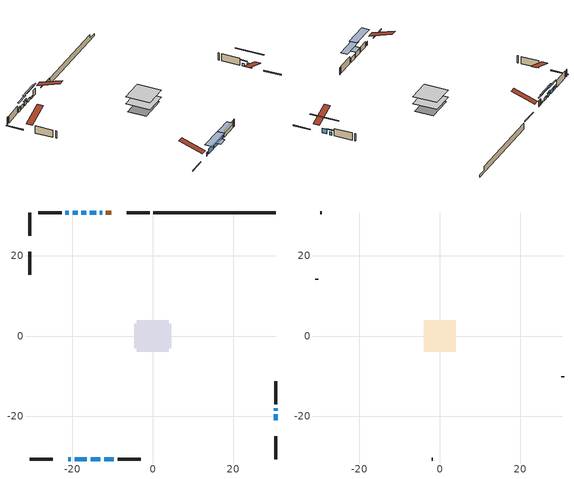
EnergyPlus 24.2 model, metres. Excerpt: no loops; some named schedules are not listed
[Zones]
conditioned space
 floor outside (Floor1 construction): -0.71,-0.71 -0.71,0.71 0.71,0.71 0.71,-0.71 z0.3
 floor adiabatic (AdiabaticFloorConstruction): -3.95,-3.95 -3.95,3.95 3.95,3.95 3.95,-3.95 z0.3
 floor foundation (Slab1 construction): -4.59,-3.03 -4.59,3.03 4.59,3.03 4.59,-3.03 z-1.83
 wall outside (RimJoist1 construction): -0.76,30.65 -6.47,30.65 / -30.65,-30.65 -24.94,-30.65 / -30.65,30.65 -30.65,24.94 / 30.65,-30.65 30.65,-24.94 z0.3:0.6
 wall outside (AdiabaticWallConstruction 1): -10.36,30.65 -11.67,30.65 z0.3:2.33
 wall outside (AdiabaticWallConstruction): -21.05,-30.65 -20.41,-30.65 / -16.59,30.65 -17.81,30.65 / -18.74,30.65 -19.96,30.65 z0.3:1.52; -19.49,-30.65 -16.44,-30.65 z0.3:2.13; 30.65,-21.05 30.65,-19.53 / -15.51,-30.65 -13.07,-30.65 / -12.14,-30.65 -9.7,-30.65 z0.3:1.82; -12.59,30.65 -13.21,30.65 z0.3:0.91; -14.13,30.65 -15.66,30.65 / 30.65,-18.6 30.65,-17.99 / -20.88,30.65 -21.8,30.65 z0.3:1.22
 wall outside (Wall1 construction): -22.73,30.65 -28.53,30.65 / -8.78,-30.65 -2.97,-30.65 / -30.65,21.05 -30.65,15.25 / 30.65,-17.06 30.65,-11.26 z0.3:2.74
 wall foundation (FoundationWall1 construction): 0.17,30.65,-1.83 0.17,30.65,0.3 27.6,30.65,0.3 27.6,30.65,-1.04 30.65,30.65,-1.04 30.65,30.65,-1.83
 window (WindowConstruction 7): -21.05,-30.65 -20.42,-30.65 z0.3:1.52
 window (WindowConstruction 6): -19.49,-30.65 -16.44,-30.65 z0.3:2.13
 window (WindowConstruction 8): 30.65,-21.05 30.65,-19.53 z0.3:1.82
 window (WindowConstruction 9): -12.6,30.65 -13.21,30.65 z0.3:0.91
 window (WindowConstruction 10): -14.14,30.65 -15.66,30.65 z0.3:1.21
 window (WindowConstruction): 30.65,-18.6 30.65,-17.99 z0.3:1.21
 window (WindowConstruction 1): -16.59,30.65 -17.81,30.65 z0.3:1.52
 window (WindowConstruction 2): -18.74,30.65 -19.96,30.65 z0.3:1.52
 window (WindowConstruction 3): -20.89,30.65 -21.8,30.65 z0.3:1.21
 window (WindowConstruction 4): -15.51,-30.65 -13.07,-30.65 z0.3:1.82
 window (WindowConstruction 5): -12.14,-30.65 -9.7,-30.65 z0.3:1.82
 door (Door): -10.36,30.65 -11.67,30.65 z0.3:2.33
 ceiling adiabatic (AdiabaticFloorConstruction): 3.95,-3.95 3.95,3.95 -3.95,3.95 -3.95,-3.95 z0.3
attic - vented
 floor to conditioned space (Floor2 construction Reversed): -3.95,-3.95 -3.95,3.95 3.95,3.95 3.95,-3.95 z2.74
 wall outside (Wall2 construction): -29.46,30.65 -29.72,30.65 / -2.05,-30.65 -1.78,-30.65 / -30.65,14.32 -30.65,14.06 / 30.65,-10.33 30.65,-10.06 z0.3:2.74
 roof outside (Roof1 construction): -9.43,30.65,2.74 -9.43,22.96,5.3 -7.4,22.96,5.3 -7.4,30.65,2.74; -21.98,-30.65,2.74 -21.98,-22.96,5.3 -24.01,-22.96,5.3 -24.01,-30.65,2.74; -30.65,21.98,2.74 -22.96,21.98,5.3 -22.96,24.01,5.3 -30.65,24.01,2.74; 30.65,-21.98,2.74 22.96,-21.98,5.3 22.96,-24.01,5.3 30.65,-24.01,2.74
shading: -13.7,-30.65 -22.23,-30.65 -22.23,-33.09 -13.7,-33.09 z4.87; 30.65,-15.57 30.65,-25.01 30.95,-25.01 30.95,-15.57 z5.78; -15.95,30.65 -9.86,30.65 -9.86,30.95 -15.95,30.95 z3.65; -18.4,30.65 -11.4,30.65 -11.4,30.95 -18.4,30.95 z3.95; 30.65,-17.08 30.65,-19.51 30.95,-19.51 30.95,-17.08 z2.13; -18.11,30.65 -16.29,30.65 -16.29,30.95 -18.11,30.95 z1.82; -21.78,30.65 -16.91,30.65 -16.91,30.95 -21.78,30.95 z3.35; -22.1,30.65 -20.59,30.65 -20.59,30.95 -22.1,30.95 z1.51; -12.77,-30.65 -15.81,-30.65 -15.81,-32.78 -12.77,-32.78 z2.12; -6.96,-30.65 -14.88,-30.65 -14.88,-32.78 -6.96,-32.78 z4.56
[Building]
Building 1: Terrain=Suburbs
[Site:Location]
Ottawa Intl AP_ON: Latitude {deg}=45.32; Longitude {deg}=-75.67; Time Zone {hr}=-5; Elevation {m}=115; Keep Site Location Information=Yes
[Site:GroundTemperature:Shallow]
1.18808, -1.19398, -1.38475, -0.254337, 4.28362, 8.80044, 12.7163, 15.1969, 15.4076, 13.3901, 9.57408, 5.19582
[Site:WaterMainsTemperature]
Calculation Method=Schedule; Temperature Schedule=mains temperature schedule
[Material] Roughness=Rough; Thermal Absorptance=0.9
Name | Thickness {m} | Conductivity {W/m-K} | Density {kg/m3} | Specific Heat {J/kg-K} | Solar Absorptance | Visible Absorptance
asphalt or fiberglass shingles | 0.00635 | 0.162714 | 1121.4 | 1465.45 | 0.4 | 0.4
ceiling stud and cavity | 0.1397 | 0.0997951 | 65.682 | 1177.47 | 0.7 | 0.7
concrete 4.0 in. | 0.1016 | 1.803125 | 2242.8 | 837.4 | 0.7 | 0.7
concrete 8.0 in. | 0.2032 | 1.803125 | 2242.8 | 837.4 | 0.7 | 0.7
door material | 0.04445 | 0.188738 | 512.64 | 1214.23 | 0.7 | 0.7
exterior vertical ins | 0.0454343 | 0.029427 | 32.04 | 1214.23 | 0.7 | 0.7
floor covering | 0.0127 | 0.0433444 | 54.468 | 1339.84 | 0.6 | 0.6
floor rigid ins | 0.103632 | 0.029427 | 32.04 | 1214.23 | 0.7 | 0.7
floor rigid ins 1; wall rigid ins | 0.512978 | 0.029427 | 32.04 | 1214.23 | 0.7 | 0.7
floor stud and cavity | 0.1397 | 0.136039 | 92.3553 | 1139.71 | 0.7 | 0.7
floor stud and cavity 1 | 0.1397 | 1.75129 | 37.0049 | 1207.88 | 0.7 | 0.7
furniture material conditioned space 1 | 0.1524 | 0.115458 | 640.8 | 1214.23 | 0.6 | 0.6
gypsum board | 0.0127 | 0.160291 | 801 | 837.4 | 0.6 | 0.6
gypsum board 1 | 0.0127 | 0.160291 | 801 | 837.4 | 0.7 | 0.7
osb sheathing 0.5 in. | 0.0127 | 0.115458 | 512.64 | 1214.23 | 0.7 | 0.7
osb sheathing 0.75 in. | 0.01905 | 0.115458 | 512.64 | 1214.23 | 0.7 | 0.7
osb sheathing 2.0 in. | 0.0508 | 0.115458 | 512.64 | 1214.23 | 0.7 | 0.7
rim joist stud and cavity | 0.0508 | 0.0279668 | 125.044 | 1163.47 | 0.6 | 0.6
wall stud and cavity | 0.1397 | 0.090055 | 139.0536 | 1170.24 | 0.7 | 0.7
wall stud and cavity 1 | 0.0889 | 6.1454 | 50.32683 | 1063.81 | 0.6 | 0.6
wall stud and cavity 2 | 0.0889 | 0.380278 | 52.3479 | 1209.89 | 0.7 | 0.7
wall stud and cavity 3 | 0.0889 | 0.391764 | 83.0341 | 1211.67 | 0.7 | 0.7
wood siding | 0.0254 | 0.102417 | 544.68 | 1172.36 | 0.4 | 0.4
wood siding 1 | 0.00254 | 0.102417 | 544.68 | 1172.36 | 0.4 | 0.4
wood siding 2; wood siding 3; wood siding 4 | 0.0254 | 0.102417 | 544.68 | 1172.36 | 0.7 | 0.7
[WindowMaterial:SimpleGlazingSystem]
Name | U-Factor {W/m2-K} | Solar Heat Gain Coefficient
WindowMaterial | 3.0383 | 0.46
WindowMaterial 1 | 2.98606 | 0.56
WindowMaterial 2 | 3.02581 | 0.51
WindowMaterial 3 | 2.96562 | 0.59
WindowMaterial 4 | 2.99571 | 0.57
WindowMaterial 5 | 4.7911 | 0.64
WindowMaterial 6 | 2.95653 | 0.6
WindowMaterial 7 | 3.07975 | 0.4
WindowMaterial 8 | 2.97868 | 0.56
[Construction]
AdiabaticFloorConstruction: floor stud and cavity 1, floor rigid ins 1, osb sheathing 0.75 in., floor covering
AdiabaticWallConstruction: wood siding 3, wall rigid ins, wall stud and cavity 2, gypsum board
AdiabaticWallConstruction 1: wood siding 4, wall rigid ins, wall stud and cavity 2, gypsum board
Door: door material
Floor1 construction: floor stud and cavity, floor rigid ins, osb sheathing 0.75 in., floor covering
Floor2 construction Reversed: gypsum board, ceiling stud and cavity
FoundationWall1 construction: concrete 8.0 in., gypsum board 1
furniture construction conditioned space 1: furniture material conditioned space 1
PartitionWallConstruction: gypsum board, wall stud and cavity 3, gypsum board
RimJoist1 construction: wood siding 2, osb sheathing 2.0 in., rim joist stud and cavity
Roof1 construction: asphalt or fiberglass shingles
Slab1 construction: concrete 4.0 in.
Wall1 construction: wood siding, osb sheathing 0.5 in., wall stud and cavity, gypsum board
Wall2 construction: wood siding 1, wall stud and cavity 1
WindowConstruction: WindowMaterial
WindowConstruction 1; WindowConstruction 2: WindowMaterial 1
WindowConstruction 10: WindowMaterial 8
WindowConstruction 3: WindowMaterial 2
WindowConstruction 4; WindowConstruction 5: WindowMaterial 3
WindowConstruction 6: WindowMaterial 4
WindowConstruction 7: WindowMaterial 5
WindowConstruction 8: WindowMaterial 6
WindowConstruction 9: WindowMaterial 7
[Zone] Multiplier=1; Part of Total Floor Area=Yes
Name | Volume {m3}
attic - vented | 25.9979
conditioned space | 271
[Space]
Name | Zone | Volume {m3}
attic - vented 1 | attic - vented | 25.9979
conditioned space 1 | conditioned space | 271
[ZoneInfiltration:EffectiveLeakageArea]
infil attic - vented 1: Zone or Space=attic - vented 1; Schedule=Always On Discrete; Effective Air Leakage Area {cm2}=2628.63; Stack Coefficient=0.000347948; Wind Coefficient=1.26031e-05
[ZoneMixing]
whole house fan mix: Zone or Space=attic - vented; Schedule=Always On Continuous; Design Flow Rate Calculation Method=Flow/Zone; Design Flow Rate {m3/s}=0; Source Zone or Space=conditioned space
[SurfaceProperty:ExposedFoundationPerimeter]
Slab1: Exposed Perimeter Calculation Method=TotalExposedPerimeter; Total Exposed Perimeter {m}=30.481
[InternalMass] Zone or ZoneList=conditioned space; Space or SpaceList=conditioned space 1
Name | Construction | Surface Area {m2}
furniture mass conditioned space 1 | furniture construction conditioned space 1 | 48.0361
partition wall mass | PartitionWallConstruction | 120.09
[Lights]
interior lighting: Zone or ZoneList or Space or SpaceList=conditioned space 1; Schedule=interior lighting schedule; Design Level Calculation Method=LightingLevel; Lighting Level {W}=343.2; Return Air Fraction=0; Fraction Radiant=0.6; Fraction Visible=0.2; Fraction Replaceable=1
[People]
occupants: Zone or ZoneList or Space or SpaceList=conditioned space 1; Number of People Schedule=occupants schedule; Number of People Calculation Method=People; Number of People=3; Fraction Radiant=0.314171; Sensible Heat Fraction=0.56303; Activity Level Schedule=occupants activity schedule; Carbon Dioxide Generation Rate {m3/s-W}=0; Enable ASHRAE 55 Comfort Warnings=No; Mean Radiant Temperature Calculation Type=EnclosureAveraged
[ElectricEquipment] Zone or ZoneList or Space or SpaceList=conditioned space 1; Design Level Calculation Method=EquipmentLevel
Name | Schedule | Design Level {W} | Fraction Latent | Fraction Radiant | Fraction Lost
clothes dryer | clothes dryer schedule | 140.772 | 0.015 | 0.081 | 0.85
clothes washer | clothes washer schedule | 32.1985 | 0.03 | 0.162 | 0.7
cooking range | cooking range schedule | 215.147 | 0.08 | 0.432 | 0.2
dishwasher | dishwasher schedule | 66.8632 | 0.3 | 0.18 | 0.4
fridge | fridge schedule | 72.9452 | 0 | 0.6 | 0
mech vent house fan | mech vent house fan schedule | 0 | 0 | 0 | 1
mech vent house fan cfis | mech vent house fan cfis schedule | 0 | 0 | 0 | 0
mech vent range fan 0 | mech vent range fan 0 schedule | 57 | 0 | 0 | 1
misc plug loads | misc plug loads schedule | 494.7 | 0.045 | 0.513 | 0.1
whole house fan | Always On Discrete | 0 | 0 | 0 | 1
[OtherEquipment] Zone or ZoneList or Space or SpaceList=conditioned space 1; Design Level Calculation Method=EquipmentLevel
Name | Fuel Type | Schedule | Design Level {W} | Fraction Latent | Fraction Radiant | Fraction Lost
clothes dryer 1 | Electricity | clothes dryer schedule | 0 | 0.015 | 0.081 | 0.85
cooking range 1 | Electricity | cooking range schedule | 0 | 0.08 | 0.432 | 0.2
general water use latent | None | general water use schedule | 62.594 | 1 | 0 | 0
general water use sensible | None | general water use schedule | -61.6891 | 0 | 0.6 | 0
mech vent house fan latent load | None | Always On Discrete | 0 | 1 | 0 | 0
mech vent house fan sensible load | None | Always On Discrete | 0 | 0 | 0 | 0
water heater energy adjustment1 | Electricity | Always On Discrete | 0.01 | 0 | 0 | 1
[ZoneInfiltration:DesignFlowRate] Zone or ZoneList or Space or SpaceList=conditioned space 1; Schedule=Always On Discrete; Design Flow Rate Calculation Method=Flow/Zone; Design Flow Rate {m3/s}=0
infil flow; natural vent flow; whole house fan flow
[ZoneControl:Thermostat]
conditioned space Thermostat: Zone or ZoneList=conditioned space; Control Type Schedule=conditioned space Thermostat Schedule; Control 1=conditioned space temperature setpoint; Temperature Difference Between Cutout And Setpoint {deltaC}=0
[ZoneHVAC:Baseboard:Convective:Electric]
electric baseboard: Availability Schedule=Always On Discrete; Heating Design Capacity {W}=11400.8; Efficiency=1
[AirLoopHVAC:UnitarySystem]
unit heater unitary system: Control Type=Load; Controlling Zone or Thermostat Location=conditioned space; Dehumidification Control Type=None; Availability Schedule=Always On Discrete; Supply Fan=unit heater supply fan; Fan Placement=BlowThrough; Supply Air Fan Operating Mode Schedule=unit heater auto fan schedule; Heating Coil=unit heater htg coil; DX Heating Coil Sizing Ratio=1; Use DOAS DX Cooling Coil=No; Minimum Supply Air Temperature {C}=2; Latent Load Control=SensibleOnlyLoadControl; Cooling Supply Air Flow Rate Method=None; Heating Supply Air Flow Rate Method=SupplyAirFlowRate; Heating Supply Air Flow Rate {m3/s}=0.00141584; No Load Supply Air Flow Rate Method=SupplyAirFlowRate; No Load Supply Air Flow Rate {m3/s}=0; No Load Supply Air Flow Rate Control Set To Low Speed=Yes; Maximum Supply Air Temperature {C}=48.8889; Maximum Outdoor Dry-Bulb Temperature for Supplemental Heater Operation {C}=21; Ancillary On-Cycle Electric Power {W}=0; Ancillary Off-Cycle Electric Power {W}=0
[Fan:SystemModel]
unit heater supply fan: Availability Schedule=Always On Discrete; Design Maximum Air Flow Rate {m3/s}=0.00141584; Speed Control Method=Discrete; Electric Power Minimum Flow Rate Fraction=0.2; Design Pressure Rise {Pa}=500; Motor Efficiency=1; Motor In Air Stream Fraction=1; Design Electric Power Consumption {W}=Autosize; Design Power Sizing Method=PowerPerFlow; Electric Power Per Unit Flow Rate {W/(m3/s)}=1e-06; Electric Power Per Unit Flow Rate Per Unit Pressure {W/((m3/s)-Pa)}=1.66667; Fan Total Efficiency=0.7; Motor Loss Radiative Fraction=0; Number of Speeds=1; Speed Flow Fraction 1=1; Speed Electric Power Fraction 1=1
[Coil:Heating:Fuel]
unit heater htg coil: Availability Schedule=Always On Discrete; Fuel Type=OtherFuel1; Burner Efficiency=0.3; Nominal Capacity {W}=0.293071; On Cycle Parasitic Electric Load {W}=0; Off Cycle Parasitic Fuel Load {W}=0
[Zone equipment]
conditioned space: electric baseboard, unit heater unitary system
[Foundation:Kiva]
Foundation Kiva 1: Initial Indoor Air Temperature {C}=18; Wall Height Above Grade {m}=0.300015; Wall Depth Below Slab {m}=0.2032; Custom Block Material Name 1=exterior vertical ins; Custom Block Depth 1 {m}=2.13; Custom Block X Position 1 {m}=0.2159; Custom Block Z Position 1 {m}=0
[Foundation:Kiva:Settings]
Soil Conductivity {W/m-K}=0.849921; Soil Density {kg/m3}=1842.3; Soil Specific Heat {J/kg-K}=418.7; Ground Solar Absorptivity=0.9; Ground Thermal Absorptivity=0.9; Ground Surface Roughness {m}=0.03; Far-Field Width {m}=40; Deep-Ground Boundary Condition=ZeroFlux; Deep-Ground Depth {m}=40; Minimum Cell Dimension {m}=0.2; Maximum Cell Growth Coefficient=3; Simulation Timestep=Timestep
[Exterior:Lights]
exterior lighting: Schedule=exterior lighting schedule; Design Level {W}=75.6
[EnergyManagementSystem:GlobalVariable]
infil_program_Qfan
infil_program_Qinf
natural_vent_program_Qnv
natural_vent_program_Qwhf
[EnergyManagementSystem:Sensor]
Name | Output:Variable or Output:Meter Index Key | Output:Variable or Output:Meter
airflow_gain | infil flow | Infiltration Sensible Heat Gain Energy
airflow_gain_1 | natural vent flow | Infiltration Sensible Heat Gain Energy
airflow_gain_2 | whole house fan flow | Infiltration Sensible Heat Gain Energy
airflow_loss | infil flow | Infiltration Sensible Heat Loss Energy
airflow_loss_1 | natural vent flow | Infiltration Sensible Heat Loss Energy
airflow_loss_2 | whole house fan flow | Infiltration Sensible Heat Loss Energy
clg_load_cond |  | Cooling:EnergyTransfer:Zone:CONDITIONED SPACE
clg_sp_s; clg_sp_s_1 | cooling setpoint | Schedule Value
clothes_dryer_exhaust_0_sch_s | clothes dryer exhaust 0 schedule | Schedule Value
conditioned_space_clg_unmet_s | conditioned space | Zone Cooling Setpoint Not Met Time
conditioned_space_htg_unmet_s | conditioned space | Zone Heating Setpoint Not Met Time
cool_season | cooling season schedule | Schedule Value
fridge_tin_s | conditioned space | Zone Mean Air Temperature
htg_load_cond |  | Heating:EnergyTransfer:Zone:CONDITIONED SPACE
htg_sp_s; htg_sp_s_1 | heating setpoint | Schedule Value
ig_ee_conv | clothes dryer | Electric Equipment Convective Heating Energy
ig_ee_conv_2 | cooking range | Electric Equipment Convective Heating Energy
ig_ee_conv_4 | fridge | Electric Equipment Convective Heating Energy
ig_ee_conv_5 | misc plug loads | Electric Equipment Convective Heating Energy
ig_ee_conv_6 | whole house fan | Electric Equipment Convective Heating Energy
ig_ee_rad | clothes dryer | Electric Equipment Radiant Heating Energy
ig_ee_rad_2 | cooking range | Electric Equipment Radiant Heating Energy
ig_ee_rad_4 | fridge | Electric Equipment Radiant Heating Energy
ig_ee_rad_5 | misc plug loads | Electric Equipment Radiant Heating Energy
ig_ee_rad_6 | whole house fan | Electric Equipment Radiant Heating Energy
ig_lgt_conv | interior lighting | Lights Convective Heating Energy
ig_lgt_rad | interior lighting | Lights Radiant Heating Energy
ig_lgt_vis | interior lighting | Lights Visible Radiation Heating Energy
ig_oe_conv | clothes dryer 1 | Other Equipment Convective Heating Energy
ig_oe_conv_1 | cooking range 1 | Other Equipment Convective Heating Energy
ig_oe_conv_2 | general water use latent | Other Equipment Convective Heating Energy
ig_oe_conv_3 | general water use sensible | Other Equipment Convective Heating Energy
ig_oe_conv_4 | water heater energy adjustment1 | Other Equipment Convective Heating Energy
ig_oe_rad | clothes dryer 1 | Other Equipment Radiant Heating Energy
ig_oe_rad_1 | cooking range 1 | Other Equipment Radiant Heating Energy
ig_oe_rad_2 | general water use latent | Other Equipment Radiant Heating Energy
ig_oe_rad_3 | general water use sensible | Other Equipment Radiant Heating Energy
ig_oe_rad_4 | water heater energy adjustment1 | Other Equipment Radiant Heating Energy
ig_ppl_conv | occupants | People Convective Heating Energy
ig_ppl_rad | occupants | People Radiant Heating Energy
im_conv | furniture mass conditioned space 1 | Surface Inside Face Convection Heat Gain Energy
im_conv_1 | partition wall mass | Surface Inside Face Convection Heat Gain Energy
im_ig | furniture mass conditioned space 1 | Surface Inside Face Internal Gains Radiation Heat Gain Energy
im_ig_1 | partition wall mass | Surface Inside Face Internal Gains Radiation Heat Gain Energy
im_lgt | furniture mass conditioned space 1 | Surface Inside Face Lights Radiation Heat Gain Energy
im_lgt_1 | partition wall mass | Surface Inside Face Lights Radiation Heat Gain Energy
im_sol | furniture mass conditioned space 1 | Surface Inside Face Solar Radiation Heat Gain Energy
im_sol_1 | partition wall mass | Surface Inside Face Solar Radiation Heat Gain Energy
im_surf | furniture mass conditioned space 1 | Surface Inside Face Net Surface Thermal Radiation Heat Gain Energy
im_surf_1 | partition wall mass | Surface Inside Face Net Surface Thermal Radiation Heat Gain Energy
mech_vent_range_fan_0_sch_s | mech vent range fan 0 schedule | Schedule Value
mv_conv | mech vent house fan | Electric Equipment Convective Heating Energy
mv_conv_1 | mech vent house fan cfis | Electric Equipment Convective Heating Energy
mv_conv_2 | mech vent range fan 0 | Electric Equipment Convective Heating Energy
mv_conv_3 | mech vent house fan latent load | Other Equipment Convective Heating Energy
mv_conv_4 | mech vent house fan sensible load | Other Equipment Convective Heating Energy
mv_rad | mech vent house fan | Electric Equipment Radiant Heating Energy
mv_rad_1 | mech vent house fan cfis | Electric Equipment Radiant Heating Energy
mv_rad_2 | mech vent range fan 0 | Electric Equipment Radiant Heating Energy
mv_rad_3 | mech vent house fan latent load | Other Equipment Radiant Heating Energy
mv_rad_4 | mech vent house fan sensible load | Other Equipment Radiant Heating Energy
natural_vent_s | natural vent schedule | Schedule Value
out_pb_s |  | Site Outdoor Air Barometric Pressure
out_wt_s |  | Site Outdoor Air Humidity Ratio
site_vw_s |  | Site Wind Speed
ss_back_out | Window1 | Surface Window Shortwave from Zone Back Out Window Heat Transfer Rate
ss_back_out_1 | Window11 | Surface Window Shortwave from Zone Back Out Window Heat Transfer Rate
ss_back_out_10 | Window9 | Surface Window Shortwave from Zone Back Out Window Heat Transfer Rate
ss_back_out_2 | Window13 | Surface Window Shortwave from Zone Back Out Window Heat Transfer Rate
ss_back_out_3 | Window14 | Surface Window Shortwave from Zone Back Out Window Heat Transfer Rate
ss_back_out_4 | Window15 | Surface Window Shortwave from Zone Back Out Window Heat Transfer Rate
ss_back_out_5 | Window3 | Surface Window Shortwave from Zone Back Out Window Heat Transfer Rate
ss_back_out_6 | Window4 | Surface Window Shortwave from Zone Back Out Window Heat Transfer Rate
ss_back_out_7 | Window5 | Surface Window Shortwave from Zone Back Out Window Heat Transfer Rate
ss_back_out_8 | Window6 | Surface Window Shortwave from Zone Back Out Window Heat Transfer Rate
ss_back_out_9 | Window7 | Surface Window Shortwave from Zone Back Out Window Heat Transfer Rate
ss_conv | Door1 | Surface Inside Face Convection Heat Gain Energy
ss_conv_1 | Window1 | Surface Inside Face Convection Heat Gain Energy
ss_conv_10 | Window7 | Surface Inside Face Convection Heat Gain Energy
ss_conv_11 | Window9 | Surface Inside Face Convection Heat Gain Energy
ss_conv_2 | Window11 | Surface Inside Face Convection Heat Gain Energy
ss_conv_3 | Window13 | Surface Inside Face Convection Heat Gain Energy
ss_conv_4 | Window14 | Surface Inside Face Convection Heat Gain Energy
ss_conv_5 | Window15 | Surface Inside Face Convection Heat Gain Energy
ss_conv_6 | Window3 | Surface Inside Face Convection Heat Gain Energy
ss_conv_7 | Window4 | Surface Inside Face Convection Heat Gain Energy
ss_conv_8 | Window5 | Surface Inside Face Convection Heat Gain Energy
ss_conv_9 | Window6 | Surface Inside Face Convection Heat Gain Energy
ss_ig | Door1 | Surface Inside Face Internal Gains Radiation Heat Gain Energy
ss_ig_1 | Window1 | Surface Inside Face Internal Gains Radiation Heat Gain Energy
ss_ig_10 | Window7 | Surface Inside Face Internal Gains Radiation Heat Gain Energy
ss_ig_11 | Window9 | Surface Inside Face Internal Gains Radiation Heat Gain Energy
ss_ig_2 | Window11 | Surface Inside Face Internal Gains Radiation Heat Gain Energy
ss_ig_3 | Window13 | Surface Inside Face Internal Gains Radiation Heat Gain Energy
ss_ig_4 | Window14 | Surface Inside Face Internal Gains Radiation Heat Gain Energy
ss_ig_5 | Window15 | Surface Inside Face Internal Gains Radiation Heat Gain Energy
ss_ig_6 | Window3 | Surface Inside Face Internal Gains Radiation Heat Gain Energy
ss_ig_7 | Window4 | Surface Inside Face Internal Gains Radiation Heat Gain Energy
ss_ig_8 | Window5 | Surface Inside Face Internal Gains Radiation Heat Gain Energy
ss_ig_9 | Window6 | Surface Inside Face Internal Gains Radiation Heat Gain Energy
ss_lgt | Door1 | Surface Inside Face Lights Radiation Heat Gain Energy
ss_sol | Door1 | Surface Inside Face Solar Radiation Heat Gain Energy
ss_surf | Door1 | Surface Inside Face Net Surface Thermal Radiation Heat Gain Energy
ss_surf_1 | Window1 | Surface Inside Face Net Surface Thermal Radiation Heat Gain Energy
ss_surf_10 | Window7 | Surface Inside Face Net Surface Thermal Radiation Heat Gain Energy
ss_surf_11 | Window9 | Surface Inside Face Net Surface Thermal Radiation Heat Gain Energy
ss_surf_2 | Window11 | Surface Inside Face Net Surface Thermal Radiation Heat Gain Energy
ss_surf_3 | Window13 | Surface Inside Face Net Surface Thermal Radiation Heat Gain Energy
ss_surf_4 | Window14 | Surface Inside Face Net Surface Thermal Radiation Heat Gain Energy
ss_surf_5 | Window15 | Surface Inside Face Net Surface Thermal Radiation Heat Gain Energy
ss_surf_6 | Window3 | Surface Inside Face Net Surface Thermal Radiation Heat Gain Energy
ss_surf_7 | Window4 | Surface Inside Face Net Surface Thermal Radiation Heat Gain Energy
ss_surf_8 | Window5 | Surface Inside Face Net Surface Thermal Radiation Heat Gain Energy
ss_surf_9 | Window6 | Surface Inside Face Net Surface Thermal Radiation Heat Gain Energy
ss_trans_in | Window1 | Surface Window Transmitted Solar Radiation Rate
ss_trans_in_1 | Window11 | Surface Window Transmitted Solar Radiation Rate
ss_trans_in_10 | Window9 | Surface Window Transmitted Solar Radiation Rate
ss_trans_in_2 | Window13 | Surface Window Transmitted Solar Radiation Rate
ss_trans_in_3 | Window14 | Surface Window Transmitted Solar Radiation Rate
ss_trans_in_4 | Window15 | Surface Window Transmitted Solar Radiation Rate
ss_trans_in_5 | Window3 | Surface Window Transmitted Solar Radiation Rate
ss_trans_in_6 | Window4 | Surface Window Transmitted Solar Radiation Rate
ss_trans_in_7 | Window5 | Surface Window Transmitted Solar Radiation Rate
ss_trans_in_8 | Window6 | Surface Window Transmitted Solar Radiation Rate
ss_trans_in_9 | Window7 | Surface Window Transmitted Solar Radiation Rate
ss_trans_out | Window1 | Surface Inside Face Initial Transmitted Diffuse Transmitted Out Window Solar Radiation Rate
ss_trans_out_1 | Window11 | Surface Inside Face Initial Transmitted Diffuse Transmitted Out Window Solar Radiation Rate
ss_trans_out_10 | Window9 | Surface Inside Face Initial Transmitted Diffuse Transmitted Out Window Solar Radiation Rate
ss_trans_out_2 | Window13 | Surface Inside Face Initial Transmitted Diffuse Transmitted Out Window Solar Radiation Rate
ss_trans_out_3 | Window14 | Surface Inside Face Initial Transmitted Diffuse Transmitted Out Window Solar Radiation Rate
ss_trans_out_4 | Window15 | Surface Inside Face Initial Transmitted Diffuse Transmitted Out Window Solar Radiation Rate
ss_trans_out_5 | Window3 | Surface Inside Face Initial Transmitted Diffuse Transmitted Out Window Solar Radiation Rate
ss_trans_out_6 | Window4 | Surface Inside Face Initial Transmitted Diffuse Transmitted Out Window Solar Radiation Rate
ss_trans_out_7 | Window5 | Surface Inside Face Initial Transmitted Diffuse Transmitted Out Window Solar Radiation Rate
ss_trans_out_8 | Window6 | Surface Inside Face Initial Transmitted Diffuse Transmitted Out Window Solar Radiation Rate
ss_trans_out_9 | Window7 | Surface Inside Face Initial Transmitted Diffuse Transmitted Out Window Solar Radiation Rate
